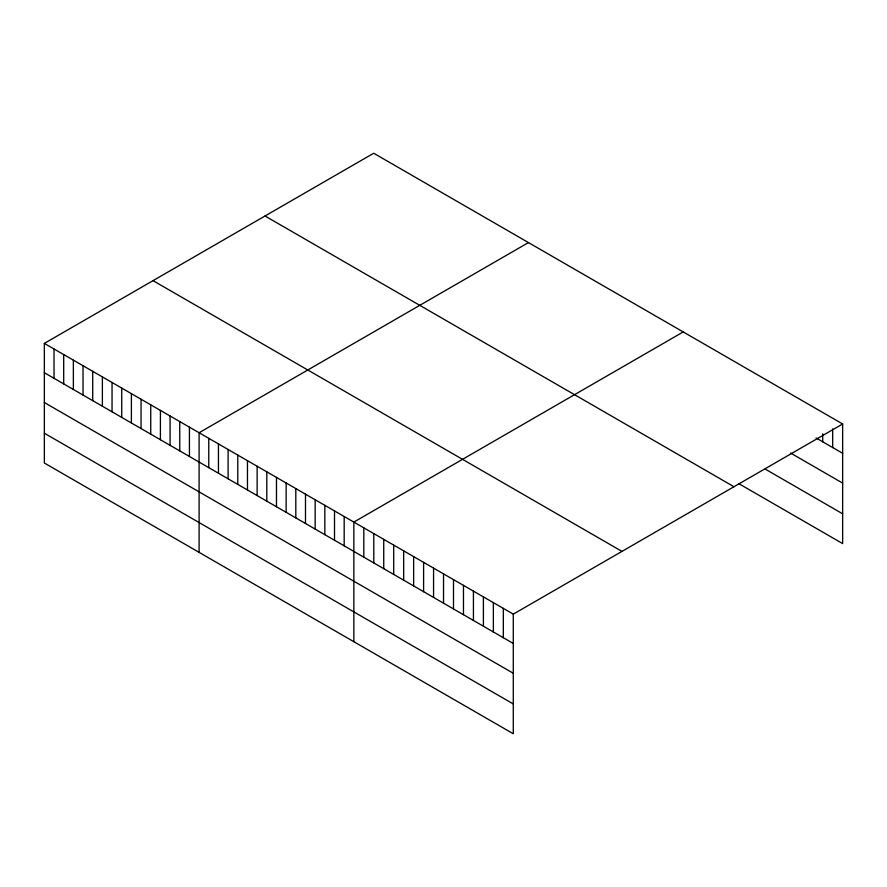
<?xml version="1.0" encoding="UTF-8"?>
<svg xmlns="http://www.w3.org/2000/svg" width="887" height="887" viewBox="0 0 887 887"><rect width="100%" height="100%" fill="white"/><g stroke="black" fill="none" stroke-linecap="round" stroke-linejoin="round"><path stroke-width="1.33" d="M44.35 343.402L513.285 614.137L513.285 733.76L44.35 463.014L44.35 343.402L373.715 153.24L842.65 423.986L842.65 543.598L738.572 483.515M528.464 242.583L199.098 432.745L199.098 552.357M683.212 331.938L353.846 522.088L353.846 641.7M513.285 614.137L842.65 423.986M816.073 437.956L842.65 453.301M790.616 453.057L842.65 483.105M765.148 469.057L842.65 513.806M265.025 215.996L733.959 486.73M153.041 280.647L621.975 551.392M44.35 372.717L513.285 643.463M44.35 402.521L513.285 673.255M44.35 433.222L513.285 703.956M832.682 428.887L832.682 447.547M822.715 433.798L822.715 441.793M503.328 608.382L503.328 637.709M493.36 602.628L493.36 631.954M483.393 596.884L483.393 626.2M473.425 591.13L473.425 620.445M463.469 585.376L463.469 614.691M453.501 579.621L453.501 608.937M443.533 573.867L443.533 603.182M433.566 568.112L433.566 597.428M423.598 562.358L423.598 591.684M413.641 556.604L413.641 585.93M403.674 550.849L403.674 580.176M393.706 545.106L393.706 574.421M383.738 539.351L383.738 568.667M373.782 533.597L373.782 562.912M363.814 527.843L363.814 557.158M344.178 516.5L344.178 545.827M334.51 510.923L334.51 540.238M324.83 505.335L324.83 534.65M315.162 499.747L315.162 529.073M305.494 494.17L305.494 523.485M295.815 488.582L295.815 517.908M286.146 483.005L286.146 512.32M276.478 477.417L276.478 506.732M266.799 471.829L266.799 501.155M257.13 466.252L257.13 495.567M247.462 460.663L247.462 489.979M237.783 455.075L237.783 484.402M228.114 449.498L228.114 478.814M218.446 443.91L218.446 473.226M208.767 438.333L208.767 467.649M189.43 427.157L189.43 456.483M179.751 421.58L179.751 450.895M170.082 415.992L170.082 445.307M160.414 410.404L160.414 439.73M150.746 404.827L150.746 434.142M141.066 399.239L141.066 428.554M131.398 393.651L131.398 422.977M121.73 388.074L121.73 417.389M112.05 382.485L112.05 411.812M102.382 376.908L102.382 406.224M92.714 371.32L92.714 400.636M83.034 365.732L83.034 395.059M73.366 360.155L73.366 389.471M63.698 354.567L63.698 383.883M54.018 348.979L54.018 378.305"/></g></svg>
